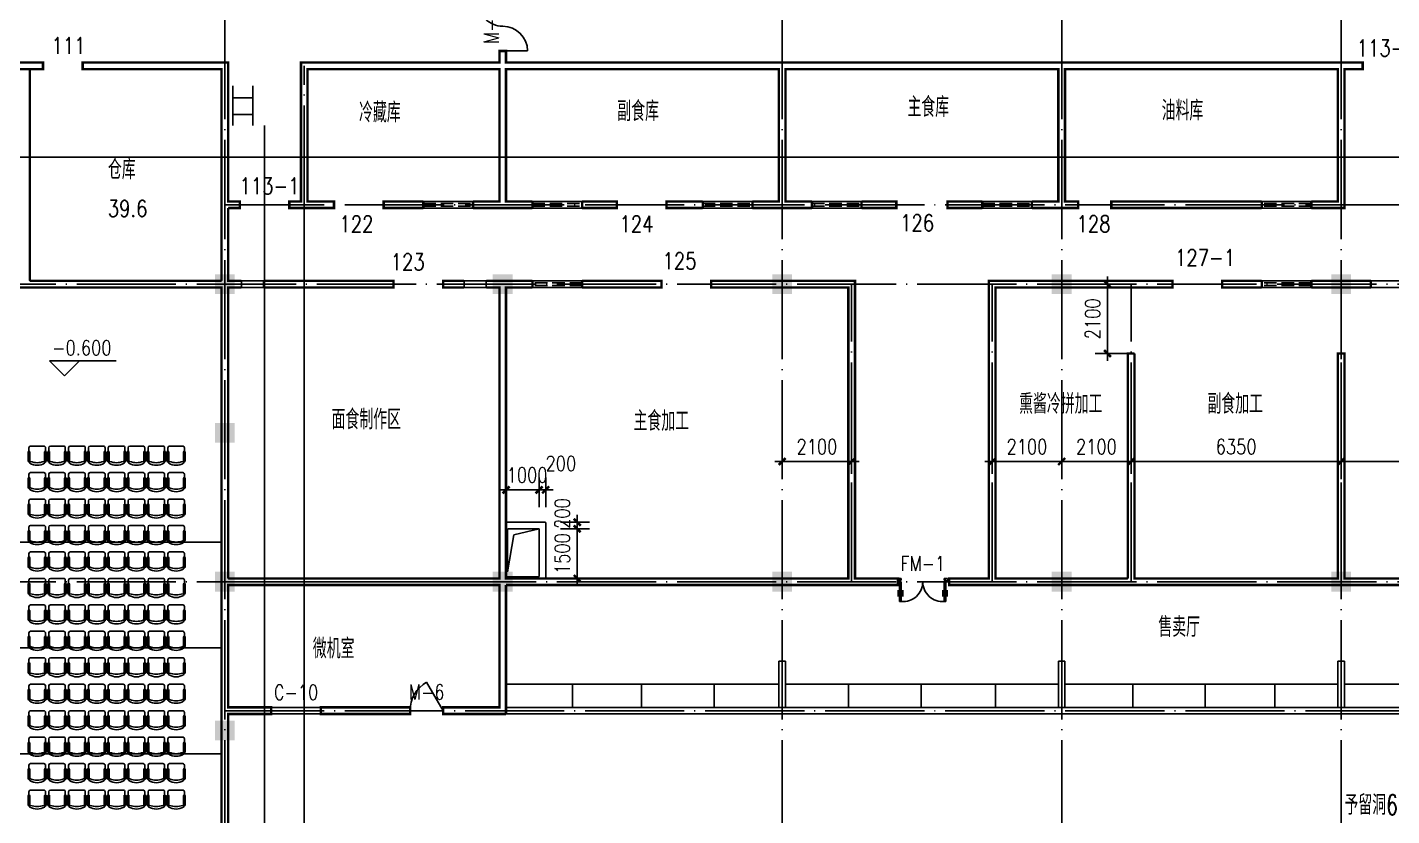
# Model space of a CAD drawing. Extents: x -55219 to 470149, y 494712 to 780039.
# Drawn here: x -26522 to 14732, y 637048 to 660890 of the extents above; entities that cross this region are included whole.
import ezdxf
from ezdxf.enums import TextEntityAlignment as Align

# ---------------------------------------------------------------- set-up
doc = ezdxf.new("R2010")
doc.units = 0
doc.header["$LTSCALE"] = 1500
doc.header["$MEASUREMENT"] = 0
doc.linetypes.add('DASH', pattern=[0.35, 0.25, -0.1])
doc.linetypes.add('DOTE', pattern=[2.42, 2, -0.2, 0.02, -0.2])
doc.layers.get('0').update_dxf_attribs({"linetype": 'CONTINUOUS'})
doc.layers.get('DEFPOINTS').update_dxf_attribs({"linetype": 'CONTINUOUS'})
for name, color, linetype in [('COLUMN', 7, 'CONTINUOUS'), ('DOTE', 1, 'DOTE'), ('HA', 141, 'CONTINUOUS'), ('LVTRY', 6, 'CONTINUOUS'), ('PUB_DIM', 3, 'CONTINUOUS'), ('PUB_TEXT', 7, 'CONTINUOUS'), ('PUB_WALL', 255, 'CONTINUOUS'), ('STAIR', 2, 'CONTINUOUS'), ('WALL', 255, 'CONTINUOUS'), ('WINDOW', 2, 'CONTINUOUS'), ('WINDOW_TEXT', 7, 'CONTINUOUS')]:
    doc.layers.add(name, color=color, linetype=linetype)
doc.styles.add('_HZTXT', font='txt.shx', dxfattribs={"width": 0.8, "bigfont": 'hztxt.shx'})
doc.styles.add('_SIMPLEX', font='SIMPLEX.shx', dxfattribs={"width": 0.6})
doc.styles.add('DIM_FONT', font='SIMPLEX.shx', dxfattribs={"width": 0.8})
doc.styles.add('SIMPLEX', font='SIMPLEX.SHX')
doc.dimstyles.new('DIMN150', dxfattribs={"dimscale": 1.5, "dimtxt": 300, "dimasz": 1, "dimexe": 250, "dimexo": 300, "dimgap": 150, "dimtad": 1, "dimdec": 0, "dimzin": 0, "dimdsep": 46, "dimtxsty": 'DIM_FONT', "dimblk": '_DIMX', "dimcen": 0.09, "dimclrt": 7, "dimadec": 0, "dimazin": 0, "dimtfac": 1, "dimtdec": 0, "dimtix": 1, "dimtmove": 2, "dimatfit": 3, "dimldrblk": '_DIMX', "dimfxl": 1, "dimtolj": 1, "dimtzin": 0, "dimarcsym": 0})
doc.dimstyles.new('NORMAL', dxfattribs={"dimscale": 1.5, "dimtxt": 300, "dimasz": 1, "dimexe": 250, "dimexo": 300, "dimgap": 150, "dimtad": 1, "dimdec": 0, "dimzin": 0, "dimdsep": 46, "dimtxsty": 'DIM_FONT', "dimblk": '_DIMX', "dimcen": 0.09, "dimse2": 1, "dimclrt": 7, "dimadec": 0, "dimazin": 0, "dimtfac": 1, "dimtdec": 0, "dimtix": 1, "dimtmove": 2, "dimatfit": 3, "dimldrblk": '_DIMX', "dimfxl": 1, "dimtolj": 1, "dimtzin": 0, "dimarcsym": 0})

# ---------------------------------------------------------------- blocks, each defined once
blk = doc.blocks.new('_FZH')
blk.add_solid([(0.5, 0.5), (0.5, -0.5), (-0.5, 0.5), (-0.5, -0.5)])
blk = doc.blocks.new('M_A21OEG')
for p, q in [((-0.495, 0.3), (-0.495, 0.172)), ((-0.467, 0), (-0.467, 0.4)), ((-0.467, 0), (-0.467, 0.4)), ((-0.467, 0.4), (-0.433, 0.4)), ((-0.467, 0), (-0.467, 0.4)), ((-0.467, 0.333), (-0.433, 0.333)), ((-0.433, 0.4), (-0.433, 0)), ((-0.433, 0.4), (-0.433, 0)), ((-0.405, 0.3), (-0.405, 0.172)), ((0.405, 0.3), (0.405, 0.172)), ((0.433, 0.4), (0.433, 0)), ((0.467, 0.4), (0.433, 0.4)), ((0.467, 0.333), (0.433, 0.333)), ((0.467, 0), (0.467, 0.4)), ((0.495, 0.3), (0.495, 0.172)), ((-0.5, 0), (-0.467, 0)), ((-0.5, -0.067), (-0.5, 0)), ((-0.5, -0.067), (-0.5, 0)), ((-0.467, 0.267), (-0.433, 0.267)), ((-0.467, 0.2), (-0.433, 0.2)), ((-0.467, 0.133), (-0.433, 0.133)), ((-0.467, 0.067), (-0.433, 0.067)), ((-0.467, 0), (-0.467, -0.033)), ((-0.433, 0), (-0.467, 0)), ((-0.433, 0), (-0.467, 0)), ((-0.467, 0), (-0.467, -0.033)), ((-0.433, 0), (-0.467, 0)), ((0.467, 0.267), (0.433, 0.267)), ((0.467, 0.2), (0.433, 0.2)), ((0.467, 0.133), (0.433, 0.133)), ((0.467, 0.067), (0.433, 0.067)), ((0.433, 0), (0.467, 0)), ((0.467, 0), (0.467, -0.033)), ((0.5, 0), (0.467, 0)), ((0.5, -0.067), (0.5, 0)), ((-0.433, -0.067), (-0.5, -0.067)), ((-0.467, -0.033), (-0.433, -0.033)), ((-0.433, -0.033), (-0.433, -0.067)), ((0.467, -0.033), (0.433, -0.033)), ((0.433, -0.033), (0.433, -0.067)), ((0.433, -0.067), (0.5, -0.067))]:
    blk.add_line(p, q)
for centre, start, end in [((-0.4, 0.001), 359.8007, 94.7805), ((0.4, 0.001), 85.2195, 180.1993)]:
    blk.add_arc(centre, 0.4, start, end)
blk = doc.blocks.new('M_A11UZJ')
for p, q in [((0.5, 0), (0.5, 0.5)), ((-0.5, -0.5), (-0.5, 0))]:
    blk.add_line(p, q)
for centre, start, end in [((-0.5, 0), 0, 0), ((0.5, 0), 90, 180), ((-0.5, 0), 270, 0)]:
    blk.add_arc(centre, 0.5, start, end)
blk = doc.blocks.new('M_C32CXI')
for p, q in [((-188, 275), (87, 275)), ((87, 225), (-188, 225)), ((212, 250), (112, 250)), ((262, 200), (262, -200)), ((-188, -225), (87, -225)), ((87, -275), (-188, -275)), ((212, -250), (112, -250))]:
    blk.add_line(p, q)
for centre, radius, start, end in [((111, 0), 426, 148.1092, 211.8908), ((-227, 210), 28.1, 338.7607, 148.1092), ((314, 0), 552, 158.7607, 201.2393), ((-188, 250), 25, 90, 270), ((87, 250), 25, 270, 90), ((212, 200), 50, 0, 90), ((-227, -210), 28.1, 211.8908, 21.2393), ((-188, -250), 25, 90, 270), ((87, -250), 25, 270, 90), ((212, -200), 50, 270, 0)]:
    blk.add_arc(centre, radius, start, end)
at = {"width": 0.8, "flags": 9}
for tag in ['XSIZE', 'YSIZE']:
    blk.add_attdef(tag, (0, 0), '', height=0.5, dxfattribs=at)
blk = doc.blocks.new('_WBLK')
for p, q in [((-0.5, 0.5), (0.5, 0.5)), ((-0.5, 0), (0.5, 0)), ((-0.5, -0.5), (0.5, -0.5))]:
    blk.add_line(p, q)
at = {"layer": 'WINDOW_TEXT', "style": 'SIMPLEX', "flags": 9}
blk.add_attdef('A', text='', height=1, dxfattribs=at).set_placement((0, 1.5), align=Align.MIDDLE)
blk = doc.blocks.new('_DBLK')
blk.add_line((-0.5, 0), (0, -0.866))
blk.add_arc((-0.5, 0), 1, 300, 0)
at = {"layer": 'WINDOW_TEXT', "style": 'SIMPLEX', "flags": 9}
blk.add_attdef('A', text='', height=1, dxfattribs=at).set_placement((0, 1.5), align=Align.MIDDLE)
blk = doc.blocks.new('A$C10C47CB4')
at = {"layer": 'PUB_DIM'}
for p, q in [((450, 0), (0, 450)), ((0, 450), (900, 450)), ((900, 450), (450, 0)), ((450, 450), (2015, 450))]:
    blk.add_line(p, q, dxfattribs=at)
blk = doc.blocks.new('_DIMX')
blk.add_line((-150, 0), (150, 0))
at = {"const_width": 50}
blk.add_lwpolyline([(-70, -70), (70, 70)], dxfattribs=at)
blk = doc.blocks.new('*D775')
at = {"color": 0, "linetype": 'ByBlock'}
for p, q in [((-1597, 648174), (-1597, 647383)), ((-1599, 647758), (-3696, 647758))]:
    blk.add_line(p, q, dxfattribs=at)
at = {"layer": 'DEFPOINTS', "color": 0, "linetype": 'ByBlock'}
for p in [(-3697, 648624), (-1597, 648624), (-3697, 647758)]:
    blk.add_point(p, dxfattribs=at)
at = {"color": 0, "linetype": 'ByBlock', "xscale": 1.5, "yscale": 1.5, "zscale": 1.5, "rotation": 180}
blk.add_blockref('_DIMX', (-3697, 647758), dxfattribs=at)
at = {"color": 0, "linetype": 'ByBlock', "xscale": 1.5, "yscale": 1.5, "zscale": 1.5}
blk.add_blockref('_DIMX', (-1597, 647758), dxfattribs=at)
at = {"color": 7, "linetype": 'ByBlock', "insert": (-2647, 648208), "char_height": 450, "attachment_point": 5, "style": 'DIM_FONT'}
blk.add_mtext('\\A1;2100', dxfattribs=at)
blk = doc.blocks.new('*D776')
at = {"color": 0, "linetype": 'ByBlock'}
for p, q in [((2653, 648174), (2653, 647383)), ((2654, 647758), (4751, 647758))]:
    blk.add_line(p, q, dxfattribs=at)
at = {"layer": 'DEFPOINTS', "color": 0, "linetype": 'ByBlock'}
for p in [(2653, 648624), (4753, 648624), (4753, 647758)]:
    blk.add_point(p, dxfattribs=at)
at = {"color": 0, "linetype": 'ByBlock', "xscale": 1.5, "yscale": 1.5, "zscale": 1.5, "rotation": 180}
blk.add_blockref('_DIMX', (2653, 647758), dxfattribs=at)
at = {"color": 0, "linetype": 'ByBlock', "xscale": 1.5, "yscale": 1.5, "zscale": 1.5}
blk.add_blockref('_DIMX', (4753, 647758), dxfattribs=at)
at = {"color": 7, "linetype": 'ByBlock', "insert": (3703, 648208), "char_height": 450, "attachment_point": 5, "style": 'DIM_FONT'}
blk.add_mtext('\\A1;2100', dxfattribs=at)
blk = doc.blocks.new('*D777')
at = {"color": 0, "linetype": 'ByBlock'}
for p, q in [((6853, 648174), (6853, 647383)), ((6854, 647758), (13201, 647758))]:
    blk.add_line(p, q, dxfattribs=at)
at = {"layer": 'DEFPOINTS', "color": 0, "linetype": 'ByBlock'}
for p in [(6853, 648624), (13203, 648624), (13203, 647758)]:
    blk.add_point(p, dxfattribs=at)
at = {"color": 0, "linetype": 'ByBlock', "xscale": 1.5, "yscale": 1.5, "zscale": 1.5, "rotation": 180}
blk.add_blockref('_DIMX', (6853, 647758), dxfattribs=at)
at = {"color": 0, "linetype": 'ByBlock', "xscale": 1.5, "yscale": 1.5, "zscale": 1.5}
blk.add_blockref('_DIMX', (13203, 647758), dxfattribs=at)
at = {"color": 7, "linetype": 'ByBlock', "insert": (10028, 648208), "char_height": 450, "attachment_point": 5, "style": 'DIM_FONT'}
blk.add_mtext('\\A1;6350', dxfattribs=at)
blk = doc.blocks.new('*D778')
at = {"color": 0, "linetype": 'ByBlock'}
for p, q in [((13203, 648174), (13203, 647383)), ((13204, 647758), (18901, 647758))]:
    blk.add_line(p, q, dxfattribs=at)
at = {"layer": 'DEFPOINTS', "color": 0, "linetype": 'ByBlock'}
for p in [(13203, 648624), (18903, 648624), (18903, 647758)]:
    blk.add_point(p, dxfattribs=at)
at = {"color": 0, "linetype": 'ByBlock', "xscale": 1.5, "yscale": 1.5, "zscale": 1.5, "rotation": 180}
blk.add_blockref('_DIMX', (13203, 647758), dxfattribs=at)
at = {"color": 0, "linetype": 'ByBlock', "xscale": 1.5, "yscale": 1.5, "zscale": 1.5}
blk.add_blockref('_DIMX', (18903, 647758), dxfattribs=at)
at = {"color": 7, "linetype": 'ByBlock', "insert": (16053, 648208), "char_height": 450, "attachment_point": 5, "style": 'DIM_FONT'}
blk.add_mtext('\\A1;5700', dxfattribs=at)
blk = doc.blocks.new('*D792')
at = {"color": 0, "linetype": 'ByBlock'}
for p, q in [((4753, 648174), (4753, 647383)), ((4754, 647758), (6851, 647758))]:
    blk.add_line(p, q, dxfattribs=at)
at = {"layer": 'DEFPOINTS', "color": 0, "linetype": 'ByBlock'}
for p in [(4753, 648624), (6853, 648624), (6853, 647758)]:
    blk.add_point(p, dxfattribs=at)
at = {"color": 0, "linetype": 'ByBlock', "xscale": 1.5, "yscale": 1.5, "zscale": 1.5, "rotation": 180}
blk.add_blockref('_DIMX', (4753, 647758), dxfattribs=at)
at = {"color": 0, "linetype": 'ByBlock', "xscale": 1.5, "yscale": 1.5, "zscale": 1.5}
blk.add_blockref('_DIMX', (6853, 647758), dxfattribs=at)
at = {"color": 7, "linetype": 'ByBlock', "insert": (5803, 648208), "char_height": 450, "attachment_point": 5, "style": 'DIM_FONT'}
blk.add_mtext('\\A1;2100', dxfattribs=at)
blk = doc.blocks.new('*D793')
at = {"color": 0, "linetype": 'ByBlock'}
for p, q in [((6138, 651025), (6138, 653122)), ((6848, 651024), (5763, 651024))]:
    blk.add_line(p, q, dxfattribs=at)
at = {"layer": 'DEFPOINTS', "color": 0, "linetype": 'ByBlock'}
for p in [(6138, 653124), (7298, 653124), (7298, 651024)]:
    blk.add_point(p, dxfattribs=at)
at = {"color": 0, "linetype": 'ByBlock', "xscale": 1.5, "yscale": 1.5, "zscale": 1.5}
for p, rotation in [((6138, 653124), 90), ((6138, 651024), 270)]:
    blk.add_blockref('_DIMX', p, dxfattribs=dict(at, rotation=rotation))
at = {"color": 7, "linetype": 'ByBlock', "insert": (5688, 652074), "char_height": 450, "attachment_point": 5, "rotation": 90, "style": 'DIM_FONT'}
blk.add_mtext('\\A1;2100', dxfattribs=at)
blk = doc.blocks.new('A$C74ED5290')
at = {"layer": 'WINDOW', "color": 0, "ltscale": 100}
for p, q in [((0, 1200), (0, 0)), ((0, 830), (600, 830)), ((600, 1200), (600, 0)), ((0, 330), (600, 330))]:
    blk.add_line(p, q, dxfattribs=at)
blk = doc.blocks.new('*D936')
at = {"color": 0, "linetype": 'ByBlock'}
for p, q in [((-11048, 646374), (-11048, 647276)), ((-10848, 646374), (-10848, 647276)), ((-11049, 646901), (-11051, 646901)), ((-10848, 646901), (-11048, 646901)), ((-10848, 646901), (-11048, 646901)), ((-10846, 646901), (-10845, 646901))]:
    blk.add_line(p, q, dxfattribs=at)
at = {"layer": 'DEFPOINTS', "color": 0, "linetype": 'ByBlock'}
for p in [(-11048, 646901), (-11048, 645924), (-10848, 645924)]:
    blk.add_point(p, dxfattribs=at)
at = {"color": 0, "linetype": 'ByBlock', "xscale": 1.5, "yscale": 1.5, "zscale": 1.5}
blk.add_blockref('_DIMX', (-11048, 646901), dxfattribs=at)
at = {"color": 0, "linetype": 'ByBlock', "xscale": 1.5, "yscale": 1.5, "zscale": 1.5, "rotation": 180}
blk.add_blockref('_DIMX', (-10848, 646901), dxfattribs=at)
at = {"color": 7, "linetype": 'ByBlock', "insert": (-10388, 647700), "char_height": 450, "attachment_point": 5, "style": 'DIM_FONT'}
blk.add_mtext('\\A1;200', dxfattribs=at)
blk = doc.blocks.new('*D937')
at = {"color": 0, "linetype": 'ByBlock'}
for p, q in [((-10398, 645924), (-9520, 645924)), ((-10398, 645724), (-9520, 645724)), ((-9895, 645925), (-9895, 645927)), ((-9895, 645924), (-9895, 645724)), ((-9895, 645924), (-9895, 645724)), ((-9895, 645723), (-9895, 645721))]:
    blk.add_line(p, q, dxfattribs=at)
at = {"layer": 'DEFPOINTS', "color": 0, "linetype": 'ByBlock'}
for p in [(-10848, 645924), (-10848, 645724), (-9895, 645724)]:
    blk.add_point(p, dxfattribs=at)
at = {"color": 0, "linetype": 'ByBlock', "xscale": 1.5, "yscale": 1.5, "zscale": 1.5}
for p, rotation in [((-9895, 645924), 270), ((-9895, 645724), 90)]:
    blk.add_blockref('_DIMX', p, dxfattribs=dict(at, rotation=rotation))
at = {"color": 7, "linetype": 'ByBlock', "insert": (-10345, 646186), "char_height": 450, "attachment_point": 5, "rotation": 90, "style": 'DIM_FONT'}
blk.add_mtext('\\A1;200', dxfattribs=at)
blk = doc.blocks.new('*D938')
at = {"color": 0, "linetype": 'ByBlock'}
for p, q in [((-12047, 646374), (-12047, 647276)), ((-11048, 646374), (-11048, 647276)), ((-11049, 646901), (-12046, 646901))]:
    blk.add_line(p, q, dxfattribs=at)
at = {"layer": 'DEFPOINTS', "color": 0, "linetype": 'ByBlock'}
for p in [(-12047, 646901), (-12047, 645924), (-11048, 645924)]:
    blk.add_point(p, dxfattribs=at)
at = {"color": 0, "linetype": 'ByBlock', "xscale": 1.5, "yscale": 1.5, "zscale": 1.5, "rotation": 180}
blk.add_blockref('_DIMX', (-12047, 646901), dxfattribs=at)
at = {"color": 0, "linetype": 'ByBlock', "xscale": 1.5, "yscale": 1.5, "zscale": 1.5}
blk.add_blockref('_DIMX', (-11048, 646901), dxfattribs=at)
at = {"color": 7, "linetype": 'ByBlock', "insert": (-11411, 647351), "char_height": 450, "attachment_point": 5, "style": 'DIM_FONT'}
blk.add_mtext('\\A1;1000', dxfattribs=at)
blk = doc.blocks.new('*D939')
at = {"color": 0, "linetype": 'ByBlock'}
for p, q in [((-10398, 645724), (-9520, 645724)), ((-9895, 645726), (-9895, 645727)), ((-9895, 645724), (-9895, 644224)), ((-10398, 644224), (-9520, 644224)), ((-9895, 644222), (-9895, 644221))]:
    blk.add_line(p, q, dxfattribs=at)
at = {"layer": 'DEFPOINTS', "color": 0, "linetype": 'ByBlock'}
for p in [(-10848, 645724), (-10848, 644224), (-9895, 644224)]:
    blk.add_point(p, dxfattribs=at)
at = {"color": 0, "linetype": 'ByBlock', "xscale": 1.5, "yscale": 1.5, "zscale": 1.5}
for p, rotation in [((-9895, 645724), 270), ((-9895, 644224), 90)]:
    blk.add_blockref('_DIMX', p, dxfattribs=dict(at, rotation=rotation))
at = {"color": 7, "linetype": 'ByBlock', "insert": (-10345, 644974), "char_height": 450, "attachment_point": 5, "rotation": 90, "style": 'DIM_FONT'}
blk.add_mtext('\\A1;1500', dxfattribs=at)

msp = doc.modelspace()

# ---------------------------------------------------------------- linework, layer by layer
at = {"linetype": 'DASH'}
for p, q in [((-14547.2, 655564), (-13047.2, 655564)), ((-11247.2, 655564), (-9747.2, 655564)), ((-6097.2, 655564), (-4597.2, 655564)), ((-2797.2, 655564), (-1297.2, 655564)), ((2352.8, 655564), (3852.8, 655564)), ((12302.8, 655564), (10802.8, 655564)), ((-14547.2, 655484), (-13047.2, 655484)), ((-11247.2, 655484), (-9747.2, 655484)), ((-6097.2, 655484), (-4597.2, 655484)), ((-2797.2, 655484), (-1297.2, 655484)), ((2352.8, 655484), (3852.8, 655484)), ((12302.8, 655484), (10802.8, 655484)), ((-9747.2, 653164), (-11247.2, 653164)), ((-9747.2, 653084), (-11247.2, 653084)), ((12302.8, 653164), (10802.8, 653164)), ((12302.8, 653084), (10802.8, 653084))]:
    msp.add_line(p, q, dxfattribs=at)
at = {"linetype": 'DASH', "const_width": 75}
for points in [[(-14547.2, 655424), (-14547.2, 655624)], [(-13047.2, 655424), (-13047.2, 655624)], [(-11247.2, 655424), (-11247.2, 655624)], [(-9747.2, 655424), (-9747.2, 655624)], [(-6097.2, 655424), (-6097.2, 655624)], [(-4597.2, 655424), (-4597.2, 655624)], [(-2797.2, 655424), (-2797.2, 655624)], [(-1297.2, 655424), (-1297.2, 655624)], [(2352.8, 655424), (2352.8, 655624)], [(3852.8, 655424), (3852.8, 655624)], [(10802.8, 655624), (10802.8, 655424)], [(12302.8, 655624), (12302.8, 655424)], [(-11247.2, 653224), (-11247.2, 653024)], [(-9747.2, 653224), (-9747.2, 653024)], [(10802.8, 653224), (10802.8, 653024)], [(12302.8, 653224), (12302.8, 653024)], [(14102.8, 653224), (14102.8, 653024)]]:
    msp.add_lwpolyline(points, dxfattribs=at)
at = {"layer": 'DOTE'}
for p, q in [((-20547.2, 603662), (-20547.2, 673898.7)), ((-3697.2, 603662), (-3697.2, 673898.7)), ((4752.8, 603662), (4752.8, 673898.7)), ((13202.8, 603662), (13202.8, 673898.7)), ((-18147.2, 655524), (-18147.2, 659724)), ((-20547.2, 655524), (22202.8, 655524)), ((-39547.2, 653124), (35005.6, 653124)), ((-1597.2, 644124), (-1597.2, 653124)), ((2652.8, 644124), (2652.8, 653124)), ((6852.8, 644124), (6852.8, 653124)), ((13202.8, 644124), (13202.8, 653124)), ((-39547.2, 644124), (35005.6, 644124)), ((-20547.2, 644124), (-12147.2, 644124)), ((-20547.2, 640224), (35005.6, 640224))]:
    msp.add_line(p, q, dxfattribs=at)
at = {"layer": 'LVTRY'}
for p, q in [((-19347.2, 620124), (-19347.2, 657924)), ((-18147.2, 620124), (-18147.2, 657924)), ((-36023.2, 656963.5), (35715.3, 656963.5)), ((-12047.7, 645924), (-12047.2, 645924.5)), ((-12047.7, 644424), (-12047.7, 645924)), ((-11997.7, 644424), (-11997.7, 645724.5)), ((-11816.1, 645543.3), (-11047.7, 645724.5)), ((-10848.2, 645924.5), (-10847.7, 645924)), ((-11997.7, 644424), (-11816.1, 645543.3)), ((-12047.2, 644473.5), (-12047.7, 644474)), ((-10847.7, 644424), (-10848.2, 644423.5)), ((-11997.7, 644274), (-11048.2, 644274)), ((-11048.2, 644274), (-11047.7, 644274.5))]:
    msp.add_line(p, q, dxfattribs=at)
at = {"layer": 'LVTRY', "const_width": 50}
for points in [[(-20047.2, 653224), (-20047.2, 653024)], [(-19377.2, 653024), (-19377.2, 653224)], [(-13317.2, 653024), (-13317.2, 653224)], [(-12647.2, 653224), (-12647.2, 653024)], [(-12047.2, 645924.5), (-10848.2, 645924.5)], [(-11997.7, 645724.5), (-11047.7, 645724.5)], [(-11047.7, 645724.5), (-11047.7, 644274.5)], [(-10847.7, 645924), (-10847.7, 644224)]]:
    msp.add_lwpolyline(points, dxfattribs=at)
at = {"layer": 'PUB_WALL'}
for p, q in [((-20447.2, 659824), (-24847.2, 659824)), ((-24847.2, 659824), (-24847.2, 659624)), ((-20447.2, 655624), (-20447.2, 659824)), ((-24847.2, 659624), (-20647.2, 659624)), ((-20647.2, 659624), (-20647.2, 655624)), ((-20647.2, 655624), (-20647.2, 653224)), ((-20097.2, 655624), (-20447.2, 655624)), ((-20097.2, 655424), (-20097.2, 655624)), ((-20447.2, 653224), (-20447.2, 655424)), ((-20447.2, 655424), (-20097.2, 655424)), ((-20647.2, 653224), (-20854.9, 653224)), ((-16547.2, 653224), (-20447.2, 653224)), ((-15447.2, 653224), (-16547.2, 653224)), ((-15447.2, 653024), (-15447.2, 653224)), ((-7347.2, 653224), (-13947.2, 653224)), ((-13947.2, 653224), (-13947.2, 653024)), ((-7347.2, 653024), (-7347.2, 653224)), ((-1497.2, 653224), (-5847.2, 653224)), ((-5847.2, 653224), (-5847.2, 653024)), ((-1497.2, 644224), (-1497.2, 653224)), ((-20447.2, 644224), (-20447.2, 653024)), ((-20447.2, 653024), (-15447.2, 653024)), ((-13947.2, 653024), (-12247.2, 653024)), ((-12247.2, 653024), (-12247.2, 644224)), ((-12047.2, 644224), (-12047.2, 653024)), ((-12047.2, 653024), (-7347.2, 653024)), ((-5847.2, 653024), (-3797.2, 653024)), ((-3797.2, 653024), (-1697.2, 653024)), ((-1697.2, 653024), (-1697.2, 644224)), ((-12247.2, 644224), (-20447.2, 644224)), ((-3797.2, 644224), (-12047.2, 644224)), ((-12047.2, 640124), (-12047.2, 644024)), ((-12047.2, 644024), (-197.2, 644024)), ((-1697.2, 644224), (-3797.2, 644224)), ((-197.2, 644224), (-1497.2, 644224)), ((-197.2, 644024), (-197.2, 644224)), ((13302.8, 640324), (4852.8, 640324))]:
    msp.add_line(p, q, dxfattribs=at)
at = {"layer": 'PUB_WALL', "const_width": 75}
for points in [[(12302.8, 655424), (13302.8, 655424), (13302.8, 659624), (13852.8, 659624), (13852.8, 659824), (13302.8, 659824), (-12047.2, 659824), (-12047.2, 660174), (-12247.2, 660174), (-12247.2, 659824), (-18247.2, 659824), (-18247.2, 655624), (-18597.2, 655624), (-18597.2, 655424), (-17247.2, 655424), (-17247.2, 655624), (-18047.2, 655624), (-18047.2, 659624), (-12247.2, 659624), (-12247.2, 655624), (-13047.2, 655624)], [(-26447.2, 659624), (-26047.2, 659624), (-26447.2, 659624), (-26447.2, 653224)], [(-20447.2, 655424), (-20097.2, 655424), (-20097.2, 655624), (-20447.2, 655624), (-20447.2, 659824), (-24847.2, 659824), (-24847.2, 659624), (-20647.2, 659624), (-20647.2, 655624)], [(-11247.2, 655624), (-12047.2, 655624), (-12047.2, 659624), (-3797.2, 659624), (-3797.2, 655624), (-4597.2, 655624)], [(-2797.2, 655624), (-3597.2, 655624), (-3597.2, 659624), (4652.8, 659624), (4652.8, 655624), (3852.8, 655624)], [(3852.8, 655424), (5252.8, 655424), (5252.8, 655624), (4852.8, 655624), (4852.8, 659624), (13102.8, 659624), (13102.8, 655624), (12302.8, 655624)], [(-20647.2, 653224), (-20647.2, 655624)], [(-14547.2, 655624), (-15747.2, 655624), (-15747.2, 655424), (-14547.2, 655424)], [(-9747.2, 655424), (-8697.2, 655424), (-8697.2, 655624), (-9747.2, 655624)], [(-6097.2, 655624), (-7197.2, 655624), (-7197.2, 655424), (-6097.2, 655424)], [(-1297.2, 655424), (-247.2, 655424), (-247.2, 655624), (-1297.2, 655624)], [(2352.8, 655624), (1302.8, 655624), (1302.8, 655424), (2352.8, 655424)], [(10802.8, 655624), (6252.8, 655624), (6252.8, 655424), (10802.8, 655424)], [(-20047.2, 653224), (-20447.2, 653224), (-20447.2, 655424)], [(-13047.2, 655424), (-11247.2, 655424)], [(-4597.2, 655424), (-2797.2, 655424)], [(-25247.2, 626224), (-20647.2, 626224), (-20647.2, 653024), (-36297.2, 653024), (-36297.2, 653224), (-35647.2, 653224), (-35647.2, 653624)], [(-26247.2, 653224), (-26447.2, 653224), (-20647.2, 653224)], [(-20854.9, 653024), (-20647.2, 653024)], [(-20447.2, 644224), (-12247.2, 644224), (-12247.2, 653024), (-12647.2, 653024)], [(-20447.2, 644224), (-20447.2, 653024), (-20047.2, 653024)], [(-19377.2, 653024), (-15447.2, 653024), (-15447.2, 653224), (-16547.2, 653224), (-19377.2, 653224)], [(-13317.2, 653024), (-13947.2, 653024), (-13947.2, 653224), (-13317.2, 653224)], [(-12647.2, 653224), (-11247.2, 653224)], [(-11247.2, 653024), (-12047.2, 653024), (-12047.2, 644224), (-3797.2, 644224), (-1697.2, 644224), (-1697.2, 653024), (-3797.2, 653024), (-5847.2, 653024), (-5847.2, 653224), (-1497.2, 653224), (-1497.2, 644224), (-197.2, 644224), (-197.2, 644024), (-12047.2, 644024)], [(-9747.2, 653224), (-7347.2, 653224), (-7347.2, 653024), (-9747.2, 653024)], [(6752.8, 644224), (4852.8, 644224), (2752.8, 644224), (2752.8, 653024), (4652.8, 653024), (8102.8, 653024), (8102.8, 653224), (2552.8, 653224), (2552.8, 644224), (1352.8, 644224), (1352.8, 644024), (22202.8, 644024), (22652.8, 644024), (22652.8, 644224), (22302.8, 644224), (22302.8, 651954)], [(10802.8, 653224), (9602.8, 653224), (9602.8, 653024), (10802.8, 653024)], [(14102.8, 653224), (12302.8, 653224)], [(12302.8, 653024), (14102.8, 653024)], [(22102.8, 651954), (22102.8, 644224), (19002.8, 644224), (19002.8, 651024), (18802.8, 651024), (18802.8, 644224), (13302.8, 644224), (13302.8, 651024), (13102.8, 651024), (13102.8, 644224), (6952.8, 644224), (6952.8, 651024)], [(6752.8, 644224), (6752.8, 651024), (6952.8, 651024)], [(-20447.2, 617174), (-20447.2, 617184.6), (-20447.2, 619584.6), (-20447.2, 640124), (-19147.2, 640124), (-19147.2, 640324), (-20447.2, 640324), (-20447.2, 644024), (-16747.2, 644024), (-12247.2, 644024), (-12247.2, 640324), (-13947.2, 640324), (-13947.2, 640124), (-12047.2, 640124)], [(-12247.2, 640324), (-12247.2, 644024)], [(-12047.2, 640124), (-12047.2, 644024)]]:
    msp.add_lwpolyline(points, dxfattribs=at)
for points in [[(-26047.2, 659624), (-26047.2, 659824), (-27047.2, 659824), (-27047.2, 659624), (-26647.2, 659624)], [(-17647.2, 640324), (-14947.2, 640324), (-14947.2, 640124), (-17647.2, 640124)]]:
    msp.add_lwpolyline(points, close=True, dxfattribs=at)
at = {"layer": 'STAIR'}
for p, q in [((-38497.2, 645324), (-20647.2, 645324)), ((-38497.2, 642124), (-20647.2, 642124)), ((-3797.2, 641724), (-3597.2, 641724)), ((-3797.2, 640324), (-3797.2, 641724)), ((-3597.2, 640324), (-3597.2, 641724)), ((4652.8, 641724), (4852.8, 641724)), ((4652.8, 640324), (4652.8, 641724)), ((4852.8, 640324), (4852.8, 641724)), ((13102.8, 641724), (13302.8, 641724)), ((13102.8, 640324), (13102.8, 641724)), ((13302.8, 640324), (13302.8, 641724)), ((-3797.2, 641024), (-12047.2, 641024)), ((-10040.7, 641024), (-10040.7, 640324)), ((-7947.2, 641024), (-7947.2, 640324)), ((-5755.4, 641024), (-5755.4, 640324)), ((4652.8, 641024), (-3597.2, 641024)), ((-1697.2, 641024), (-1697.2, 640324)), ((502.8, 641024), (502.8, 640324)), ((2752.8, 641024), (2752.8, 640324)), ((13102.8, 641024), (4852.8, 641024)), ((6907.7, 641024), (6907.7, 640324)), ((9089.7, 641024), (9089.7, 640324)), ((11193, 641024), (11193, 640324)), ((22102.8, 641024), (13302.8, 641024)), ((-12047.2, 640324), (22102.8, 640324)), ((-12047.2, 640324), (4852.8, 640324)), ((4852.8, 640324), (-12047.2, 640324)), ((-3597.2, 640324), (4652.8, 640324)), ((-12247.2, 640124), (22102.8, 640124)), ((-12247.2, 640124), (22102.8, 640124)), ((-38497.2, 638924), (-20647.2, 638924))]:
    msp.add_line(p, q, dxfattribs=at)
at = {"layer": 'WALL'}
for p, q in [((-12247.2, 660174), (-12047.2, 660174)), ((-12247.2, 660174), (-12247.2, 659824)), ((-12047.2, 660174), (-12047.2, 659824)), ((-26047.2, 659824), (-27047.2, 659824)), ((-26047.2, 659824), (-27047.2, 659824)), ((-26047.2, 659624), (-26047.2, 659824)), ((-20447.2, 659824), (-24847.2, 659824)), ((-24847.2, 659624), (-24847.2, 659824)), ((-20447.2, 655624), (-20447.2, 659824)), ((-18247.2, 659824), (-12247.2, 659824)), ((-18247.2, 659824), (-18247.2, 655624)), ((-12047.2, 659824), (13302.8, 659824)), ((13302.8, 659824), (13852.8, 659824)), ((13852.8, 659624), (13852.8, 659824)), ((-26047.2, 659624), (-26447.2, 659624)), ((-26447.2, 653224), (-26447.2, 659624)), ((-26047.2, 659624), (-26447.2, 659624)), ((-20647.2, 659624), (-24847.2, 659624)), ((-20647.2, 655624), (-20647.2, 659624)), ((-18047.2, 659624), (-12247.2, 659624)), ((-18047.2, 659624), (-18047.2, 655624)), ((-12247.2, 655624), (-12247.2, 659624)), ((-12047.2, 659624), (-3797.2, 659624)), ((-12047.2, 655624), (-12047.2, 659624)), ((-3797.2, 655624), (-3797.2, 659624)), ((-3597.2, 659624), (4652.8, 659624)), ((-3597.2, 655624), (-3597.2, 659624)), ((4652.8, 655624), (4652.8, 659624)), ((4852.8, 659624), (13102.8, 659624)), ((4852.8, 655624), (4852.8, 659624)), ((13102.8, 655624), (13102.8, 659624)), ((13302.8, 659624), (13302.8, 655424)), ((13302.8, 659624), (13852.8, 659624)), ((-20647.2, 653224), (-20647.2, 655624)), ((-20447.2, 655624), (-20097.2, 655624)), ((-20097.2, 655624), (-20097.2, 655424)), ((-18597.2, 655624), (-18597.2, 655424)), ((-18597.2, 655624), (-18247.2, 655624)), ((-18047.2, 655624), (-17247.2, 655624)), ((-17247.2, 655624), (-17247.2, 655424)), ((-15747.2, 655624), (-15747.2, 655424)), ((-15747.2, 655624), (-12247.2, 655624)), ((-12047.2, 655624), (-8697.2, 655624)), ((-8697.2, 655624), (-8697.2, 655424)), ((-7197.2, 655624), (-7197.2, 655424)), ((-7197.2, 655624), (-3797.2, 655624)), ((-3597.2, 655624), (-247.2, 655624)), ((-247.2, 655624), (-247.2, 655424)), ((1302.8, 655624), (1302.8, 655424)), ((1302.8, 655624), (4652.8, 655624)), ((5252.8, 655624), (4852.8, 655624)), ((5252.8, 655624), (5252.8, 655424)), ((6252.8, 655624), (13102.8, 655624)), ((6252.8, 655624), (6252.8, 655424)), ((-20447.2, 653224), (-20447.2, 655424)), ((-20447.2, 655424), (-20097.2, 655424)), ((-18597.2, 655424), (-17247.2, 655424)), ((-15747.2, 655424), (-8697.2, 655424)), ((-7197.2, 655424), (-247.2, 655424)), ((5252.8, 655424), (1302.8, 655424)), ((13302.8, 655424), (6252.8, 655424)), ((-26447.2, 653224), (-20647.2, 653224)), ((-26247.2, 653224), (-26447.2, 653224)), ((-20854.9, 653224), (-20647.2, 653224)), ((-20447.2, 653224), (-16547.2, 653224)), ((-16547.2, 653224), (-15447.2, 653224)), ((-15447.2, 653024), (-15447.2, 653224)), ((-13947.2, 653224), (-7347.2, 653224)), ((-13947.2, 653024), (-13947.2, 653224)), ((-7347.2, 653024), (-7347.2, 653224)), ((-1497.2, 653224), (-5847.2, 653224)), ((-5847.2, 653024), (-5847.2, 653224)), ((-1497.2, 644224), (-1497.2, 653224)), ((2552.8, 653224), (8102.8, 653224)), ((2552.8, 644224), (2552.8, 653224)), ((8102.8, 653024), (8102.8, 653224)), ((9602.8, 653224), (16802.8, 653224)), ((9602.8, 653024), (9602.8, 653224)), ((-36297.2, 653024), (-20647.2, 653024)), ((-20854.9, 653024), (-20647.2, 653024)), ((-20647.2, 626224), (-20647.2, 653024)), ((-20447.2, 653024), (-15447.2, 653024)), ((-20447.2, 644224), (-20447.2, 653024)), ((-13947.2, 653024), (-12247.2, 653024)), ((-12247.2, 644224), (-12247.2, 653024)), ((-12047.2, 644224), (-12047.2, 653024)), ((-7347.2, 653024), (-12047.2, 653024)), ((-3797.2, 653024), (-5847.2, 653024)), ((-1697.2, 653024), (-3797.2, 653024)), ((-1697.2, 644224), (-1697.2, 653024)), ((4652.8, 653024), (2752.8, 653024)), ((2752.8, 644224), (2752.8, 653024)), ((8102.8, 653024), (4652.8, 653024)), ((9602.8, 653024), (16802.8, 653024)), ((6752.8, 651024), (6952.8, 651024)), ((6752.8, 644224), (6752.8, 651024)), ((6952.8, 644224), (6952.8, 651024)), ((13102.8, 651024), (13302.8, 651024)), ((13102.8, 651024), (13102.8, 644224)), ((13302.8, 651024), (13302.8, 644224)), ((-20447.2, 644224), (-12247.2, 644224)), ((-20447.2, 640324), (-20447.2, 644024)), ((-20447.2, 644024), (-16747.2, 644024)), ((-16747.2, 644024), (-12247.2, 644024)), ((-12247.2, 640324), (-12247.2, 644024)), ((-3797.2, 644224), (-12047.2, 644224)), ((-12047.2, 640324), (-12047.2, 644024)), ((-197.2, 644024), (-12047.2, 644024)), ((-1697.2, 644224), (-3797.2, 644224)), ((-197.2, 644224), (-1497.2, 644224)), ((-197.2, 644024), (-197.2, 644224)), ((2552.8, 644224), (1352.8, 644224)), ((1352.8, 644024), (1352.8, 644224)), ((22202.8, 644024), (1352.8, 644024)), ((4852.8, 644224), (2752.8, 644224)), ((6752.8, 644224), (4852.8, 644224)), ((13102.8, 644224), (6952.8, 644224)), ((18802.8, 644224), (13302.8, 644224)), ((-19147.2, 640324), (-20447.2, 640324)), ((-19147.2, 640324), (-19147.2, 640124)), ((-14947.2, 640324), (-17647.2, 640324)), ((-17647.2, 640324), (-17647.2, 640124)), ((-14947.2, 640324), (-14947.2, 640124)), ((-13947.2, 640324), (-13947.2, 640124)), ((-12247.2, 640324), (-13947.2, 640324)), ((4852.8, 640324), (13302.8, 640324)), ((-19147.2, 640124), (-20447.2, 640124)), ((-20447.2, 619584.6), (-20447.2, 640124)), ((-14947.2, 640124), (-17647.2, 640124)), ((-12247.2, 640124), (-13947.2, 640124))]:
    msp.add_line(p, q, dxfattribs=at)

# ---------------------------------------------------------------- block references
at = {"layer": 'COLUMN', "xscale": 600, "yscale": 600, "zscale": 600}
for p in [(-20547.2, 653124), (-12147.2, 653124), (-3697.2, 653124), (4752.8, 653124), (13202.8, 653124), (-20547.2, 648624), (-20547.2, 644124), (-12147.2, 644124), (-3697.2, 644124), (4752.8, 644124), (13202.8, 644124), (-20547.2, 639624)]:
    msp.add_blockref('_FZH', p, dxfattribs=at)
at = {"layer": 'HA', "extrusion": (0, 0, -1), "xscale": -1, "zscale": -1, "rotation": 270}
for p in [(26221.9, 647962.1), (25621.9, 647962.1), (25021.9, 647962.1), (24421.9, 647962.1), (23821.9, 647962.1), (23221.9, 647962.1), (22621.9, 647962.1), (22021.9, 647962.1), (26221.9, 647162.1), (25621.9, 647162.1), (25021.9, 647162.1), (24421.9, 647162.1), (23821.9, 647162.1), (23221.9, 647162.1), (22621.9, 647162.1), (22021.9, 647162.1), (26221.9, 646362.1), (25621.9, 646362.1), (25021.9, 646362.1), (24421.9, 646362.1), (23821.9, 646362.1), (23221.9, 646362.1), (22621.9, 646362.1), (22021.9, 646362.1), (26221.9, 645562.1), (25621.9, 645562.1), (25021.9, 645562.1), (24421.9, 645562.1), (23821.9, 645562.1), (23221.9, 645562.1), (22621.9, 645562.1), (22021.9, 645562.1), (26221.9, 644762.1), (25621.9, 644762.1), (25021.9, 644762.1), (24421.9, 644762.1), (23821.9, 644762.1), (23221.9, 644762.1), (22621.9, 644762.1), (22021.9, 644762.1), (26221.9, 643962.1), (25621.9, 643962.1), (25021.9, 643962.1), (24421.9, 643962.1), (23821.9, 643962.1), (23221.9, 643962.1), (22621.9, 643962.1), (22021.9, 643962.1), (26221.9, 643162.1), (25621.9, 643162.1), (25021.9, 643162.1), (24421.9, 643162.1), (23821.9, 643162.1), (23221.9, 643162.1), (22621.9, 643162.1), (22021.9, 643162.1), (26221.9, 642362.1), (25621.9, 642362.1), (25021.9, 642362.1), (24421.9, 642362.1), (23821.9, 642362.1), (23221.9, 642362.1), (22621.9, 642362.1), (22021.9, 642362.1), (26221.9, 641562.1), (25621.9, 641562.1), (25021.9, 641562.1), (24421.9, 641562.1), (23821.9, 641562.1), (23221.9, 641562.1), (22621.9, 641562.1), (22021.9, 641562.1), (26221.9, 640762.1), (25621.9, 640762.1), (25021.9, 640762.1), (24421.9, 640762.1), (23821.9, 640762.1), (23221.9, 640762.1), (22621.9, 640762.1), (22021.9, 640762.1), (26221.9, 639962.1), (25621.9, 639962.1), (25021.9, 639962.1), (24421.9, 639962.1), (23821.9, 639962.1), (23221.9, 639962.1), (22621.9, 639962.1), (22021.9, 639962.1), (26221.9, 639162.1), (25621.9, 639162.1), (25021.9, 639162.1), (24421.9, 639162.1), (23821.9, 639162.1), (23221.9, 639162.1), (22621.9, 639162.1), (22021.9, 639162.1), (26221.9, 638362.1), (25621.9, 638362.1), (25021.9, 638362.1), (24421.9, 638362.1), (23821.9, 638362.1), (23221.9, 638362.1), (22621.9, 638362.1), (22021.9, 638362.1), (26221.9, 637562.1), (25621.9, 637562.1), (25021.9, 637562.1), (24421.9, 637562.1), (23821.9, 637562.1), (23221.9, 637562.1), (22621.9, 637562.1), (22021.9, 637562.1)]:
    msp.add_blockref('M_C32CXI', p, dxfattribs=at)
at = {"layer": 'LVTRY'}
for name, p in [('A$C74ED5290', (-20305.4, 657924)), ('A$C10C47CB4', (-25847.8, 650354.8))]:
    msp.add_blockref(name, p, dxfattribs=at)
at = {"layer": 'WINDOW'}
ref = msp.add_blockref('M_A11UZJ', (-12147.2, 660924), dxfattribs=dict(at, xscale=1500, yscale=1500, zscale=1500, rotation=270))
ref.add_attrib('A', 'M-5', dxfattribs={"layer": 'WINDOW_TEXT', "height": 450, "rotation": 90, "style": '_SIMPLEX', "width": 0.8, "flags": 8}).set_placement((-12489.2, 660924), align=Align.MIDDLE)
ref = msp.add_blockref('M_A21OEG', (552.8, 644124), dxfattribs=dict(at, xscale=1500, yscale=1500, zscale=1500, rotation=180))
ref.add_attrib('A', 'FM-1', dxfattribs={"layer": 'WINDOW_TEXT', "height": 450, "style": '_SIMPLEX', "width": 0.8, "flags": 8}).set_placement((552.8, 644674), align=Align.MIDDLE)
ref = msp.add_blockref('_DBLK', (-14447.2, 640224), dxfattribs=dict(at, xscale=1000, yscale=1000, zscale=1000, rotation=180))
ref.add_attrib('A', 'M-6', dxfattribs={"layer": 'WINDOW_TEXT', "height": 450, "style": '_SIMPLEX', "width": 0.8, "flags": 8}).set_placement((-14447.2, 640789.2), align=Align.MIDDLE)
ref = msp.add_blockref('_WBLK', (-18397.2, 640224), dxfattribs=dict(at, xscale=1500, yscale=200, zscale=1500, rotation=180))
ref.add_attrib('A', 'C-10', dxfattribs={"layer": 'WINDOW_TEXT', "height": 450, "style": '_SIMPLEX', "width": 0.8, "flags": 8}).set_placement((-18397.2, 640778.2), align=Align.MIDDLE)

# ---------------------------------------------------------------- texts
at = {"layer": 'LVTRY', "color": 0, "char_height": 500, "attachment_point": 1, "style": 'DIM_FONT'}
for s, insert, width in [('{\\C1;111}', (-25790.6, 660584.1), 1277.886), ('{\\C1;113-2}', (13672.5, 660510.8), 1457.493), ('{\\C1;113-1}', (-20106.6, 656341.9), 1277.886), ('39.6', (-24089.5, 655660.3), 1429.631), ('{\\C1;122}', (-17084.5, 655190.9), 1209.644), ('{\\C1;124}', (-8617, 655190.9), 1240.66), ('{\\C1;126}', (-131.8, 655227), 1302.694), ('{\\C1;128}', (5203.1, 655196), 1271.677), ('{\\C1;123}', (-15533.7, 654044.5), 1457.777), ('{\\C1;125}', (-7314.3, 654075.5), 1457.775), ('{\\C1;127-1}', (8180.6, 654173.6), 1364.726)]:
    msp.add_mtext(s, dxfattribs=dict(at, insert=insert, width=width))
at = {"layer": 'PUB_DIM', "style": 'DIM_FONT', "width": 0.8}
msp.add_text('-0.600', height=450, dxfattribs=at).set_placement((-24871.3, 651195.6), align=Align.MIDDLE)
at = {"layer": 'PUB_TEXT', "style": '_HZTXT', "width": 0.7}
for s, p in [('主食库', (89.3, 658178.7)), ('冷藏库 ', (-16491, 658015.5)), ('副食库', (-8683.4, 658052.4)), ('油料库', (7776.8, 658071.4)), ('仓库', (-24083.5, 656290.4)), ('熏酱冷拼加工', (3464.7, 649202.1)), ('副食加工', (9159.4, 649202.1)), ('面食制作区', (-17322.2, 648731.7)), ('主食加工', (-8191.1, 648684.8)), ('售卖厅', (7674.7, 642456.6)), ('微机室', (-17889, 641802.3)), ('予留洞670x820洞底标高距地面850共12处', (13302.1, 637074.8))]:
    msp.add_text(s, height=600, dxfattribs=at).set_placement(p)

# ---------------------------------------------------------------- dimensions: what is measured, and where the dimension line sits
at = {"layer": 'LVTRY'}
dim = msp.add_linear_dim(base=(6137.9, 653124), p1=(7298.4, 651024), p2=(7298.4, 653124), angle=90, dimstyle='NORMAL', dxfattribs=at)
dim.commit()
dim.dimension.update_dxf_attribs({"geometry": '*D793', "text_midpoint": (5687.9, 652074)})
for base, p1, p2, picture, middle in [((-3697.2, 647758.5), (-1597.2, 648624), (-3697.2, 648624), '*D775', (-2647.2, 648208.5)), ((4752.8, 647758.5), (2652.8, 648624), (4752.8, 648624), '*D776', (3702.8, 648208.5)), ((6852.8, 647758.5), (4752.8, 648624), (6852.8, 648624), '*D792', (5802.8, 648208.5)), ((13202.8, 647758.5), (6852.8, 648624), (13202.8, 648624), '*D777', (10027.8, 648208.5)), ((18902.8, 647758.5), (13202.8, 648624), (18902.8, 648624), '*D778', (16052.8, 648208.5))]:
    dim = msp.add_linear_dim(base=base, p1=p1, p2=p2, dimstyle='NORMAL', dxfattribs=at)
    dim.commit()
    dim.dimension.update_dxf_attribs({"geometry": picture, "text_midpoint": middle})
for base, p1, p2, picture, middle in [((-11047.7, 646900.6), (-10847.7, 645924), (-11047.7, 645924.5), '*D936', (-10387.8, 647699.7)), ((-12047.2243472, 646900.6011734), (-11047.7243472, 645923.9510606), (-12047.2243472, 645924.4510606), '*D938', (-11411.1197481, 647350.6011734))]:
    dim = msp.add_linear_dim(base=base, p1=p1, p2=p2, dimstyle='DIMN150', dxfattribs=at)
    dim.commit()
    dim.dimension.update_dxf_attribs({"geometry": picture, "text_midpoint": middle, "dimtype": 160})
dim = msp.add_linear_dim(base=(-9895.3860363, 645724.4510606), p1=(-10847.7243472, 645923.9510606), p2=(-10847.7243472, 645724.4510606), angle=90, dimstyle='DIMN150', dxfattribs=at)
dim.commit()
dim.dimension.update_dxf_attribs({"geometry": '*D937', "text_midpoint": (-10345.3860363, 646186.1401488), "dimtype": 160})
dim = msp.add_linear_dim(base=(-9895.4, 644224), p1=(-10847.7, 645724.5), p2=(-10847.7, 644224), angle=90, text='1500', dimstyle='DIMN150', dxfattribs=at)
dim.commit()
dim.dimension.update_dxf_attribs({"geometry": '*D939', "text_midpoint": (-10345.4, 644974.2)})

doc.saveas('drawing.dxf')
